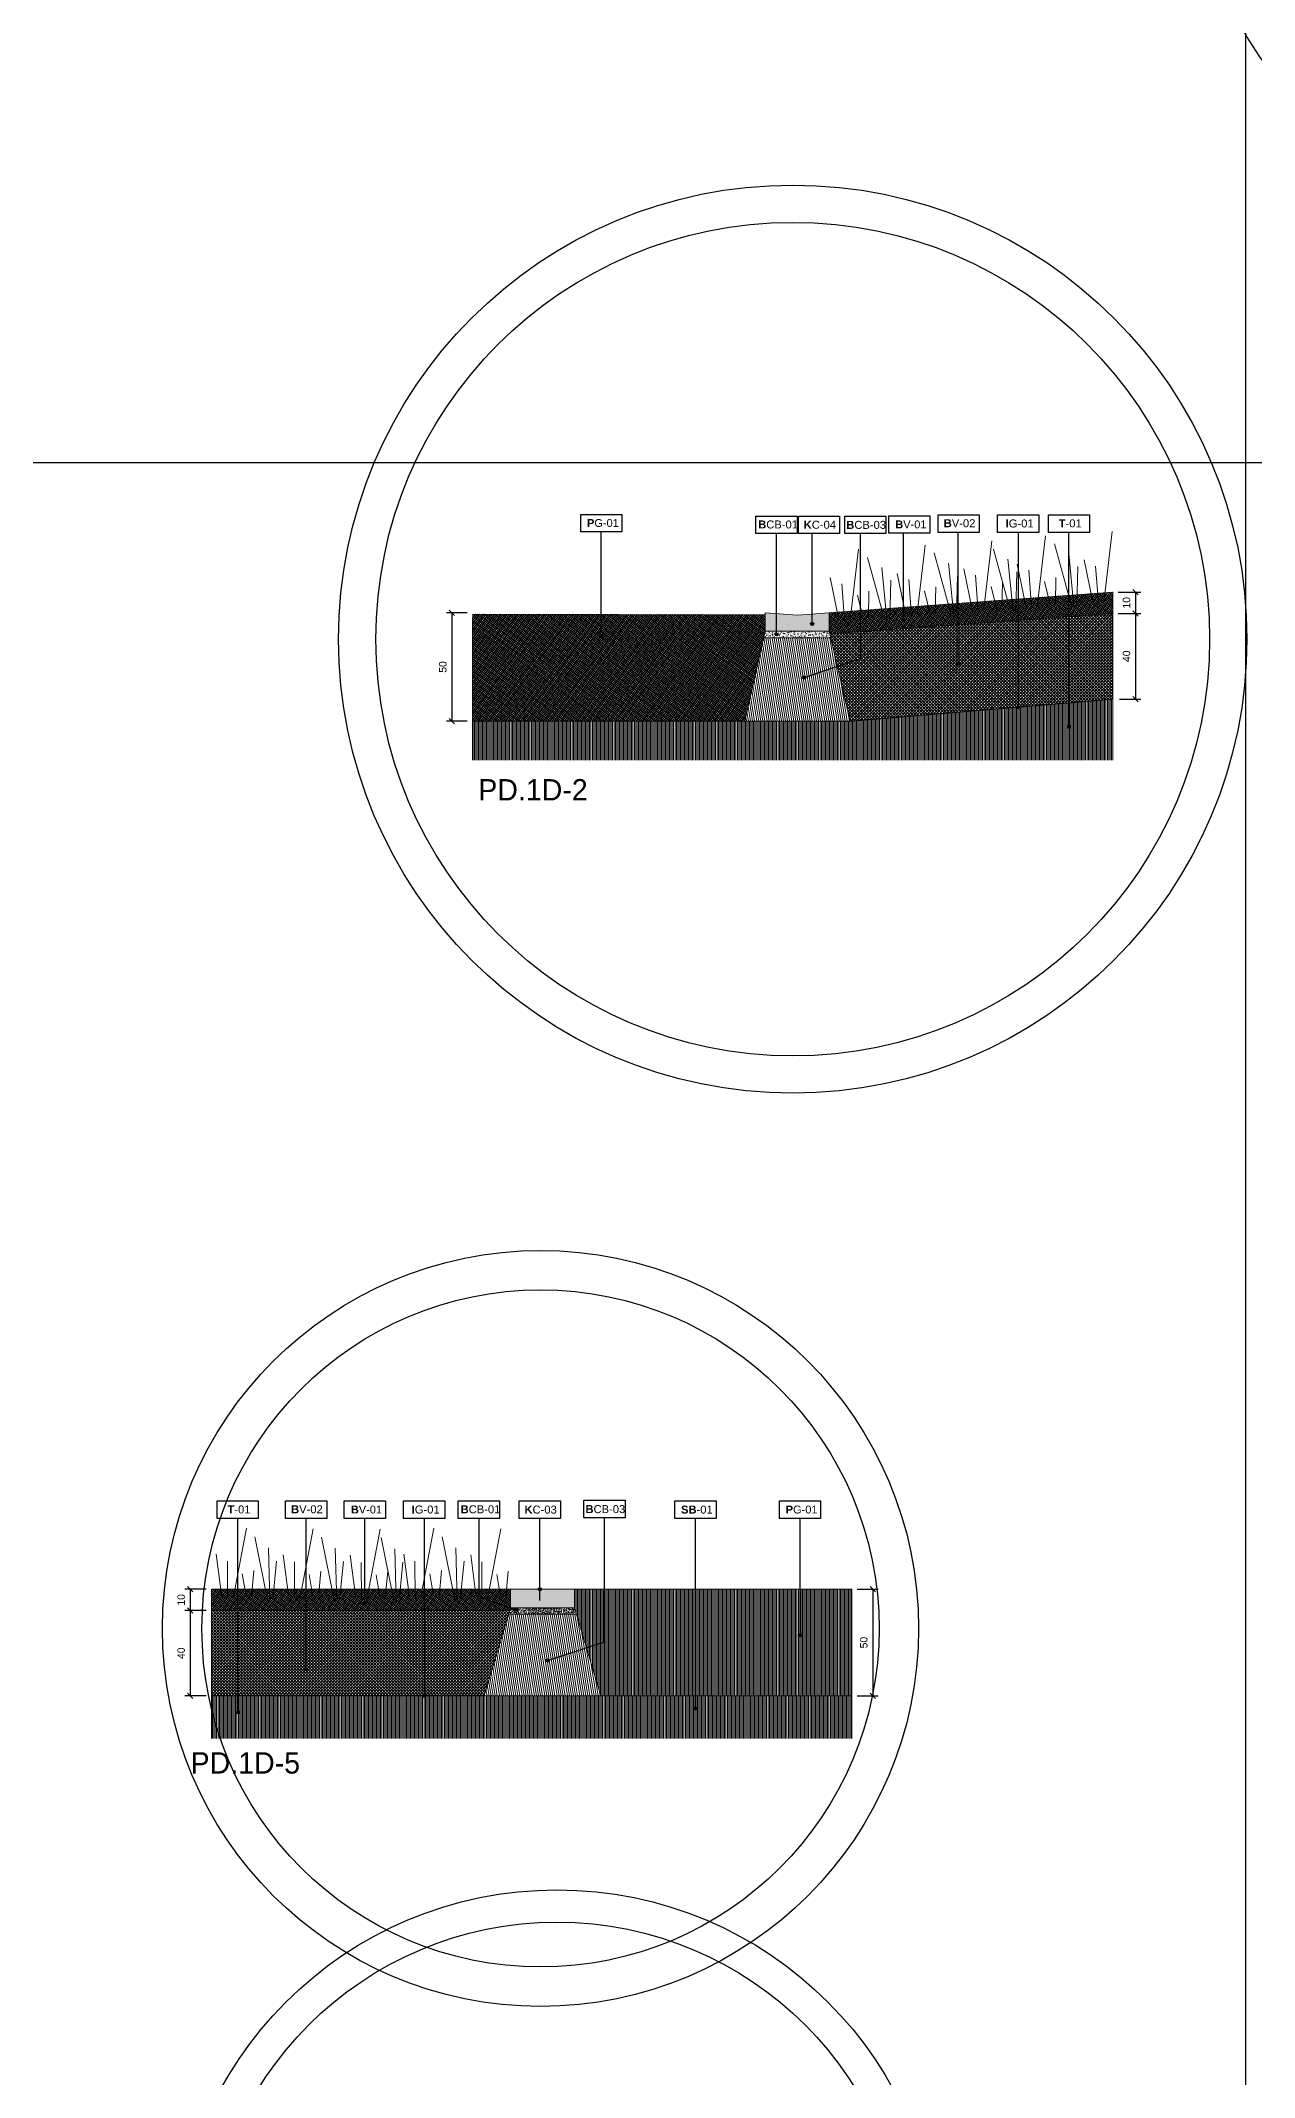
# Model space of a CAD drawing. Header units: metres. Extents: x -325 to 301, y -147 to 149.
# Drawn here: x 26.59 to 32.27, y 85.89 to 95.43 of the extents above; entities that cross this region are included whole.
import ezdxf

# ---------------------------------------------------------------- set-up
doc = ezdxf.new("R2010")
doc.units = ezdxf.units.M
doc.linetypes.add('ACAD_ISO03W100', pattern=[30, 12, -18])
doc.layers.get('Defpoints').update_dxf_attribs({"lineweight": 13})
for name, color, linetype, plot in [('-aux', 50, 'Continuous', False), ('-AUX-QAD', 5, 'Continuous', False), ('-AUX-TWQ', 1, 'Continuous', False), ('-AUX_MON', 3, 'Continuous', False)]:
    doc.layers.add(name, color=color, linetype=linetype, plot=plot)
doc.layers.add('0-TX-1_25', color=7, linetype='Continuous', true_color=0x3f4f7f)
doc.layers.add('3-TR-paviment fort', color=7, linetype='Continuous', true_color=0xd1d1d1)
for name, color, linetype in [('02-L-Geotextile', 32, 'Continuous'), ('A-KEYPLAN_HATCH', 7, 'Continuous'), ('A_TEXT_2', 7, 'Continuous'), ('EIT_3 TR terra vegetal', 45, 'Continuous')]:
    doc.layers.add(name, color=color, linetype=linetype)
for name, color, linetype, lineweight, true_color in [('03-TR-Paviment_01_Compacted Ground', 7, 'Continuous', 5, 0xc5a967), ('03-TR-Paviment_02_Sealed Gravel', 7, 'Continuous', 5, 0xd4be8c), ('03-TR-Paviment_04_Dry Meadow', 7, 'Continuous', 5, 0xd8dd88), ('3-TR tot_u', 7, 'Continuous', 5, 0x787878)]:
    doc.layers.add(name, color=color, linetype=linetype, lineweight=lineweight, true_color=true_color)
for name, color, linetype, lineweight in [('1-CM', 7, 'Continuous', 0), ('2-L-secció', 1, 'Continuous', 0), ('3-TR Formigó', 252, 'Continuous', 0), ('3-TR Seleccionat', 44, 'Continuous', 0), ('3-TR-recebo', 252, 'Continuous', 0)]:
    doc.layers.add(name, color=color, linetype=linetype, lineweight=lineweight)
doc.styles.add('Arial_4', font='arial.ttf', dxfattribs={"height": 1.8})
doc.styles.get("Standard").update_dxf_attribs({"font": 'arial.ttf'})
doc.styles.add('x-llegenda materials$0$ENGRAVERS', font='TT0586M.TTF')
doc.dimstyles.new('ISO-25', dxfattribs={"dimtxt": 0.1, "dimasz": 0.1, "dimexe": 0.1, "dimexo": 0.1, "dimgap": 0.1, "dimtad": 1, "dimdec": 0, "dimlfac": 100, "dimzin": 9, "dimtxsty": 'Standard', "dimblk": 'OBLIQUE', "dimcen": 0.1, "dimadec": 0, "dimazin": 0, "dimtfac": 1, "dimtdec": 0, "dimtmove": 0, "dimatfit": 3, "dimldrblk": 'OBLIQUE', "dimfxl": 1, "dimarcsym": 0})
pattern_1 = [(90, (4.953454, -4.577132), (-0.00635, 0), [])]

# ---------------------------------------------------------------- blocks, each defined once
blk = doc.blocks.new('_Oblique')
at = {"color": 0, "lineweight": -2}
blk.add_line((-0.5, -0.5), (0.5, 0.5), dxfattribs=at)
blk = doc.blocks.new('*D536')
at = {"layer": '0-TX-1_25', "color": 0, "lineweight": -2, "transparency": 16777216}
for p, q in [((22.7213, 92.6534), (22.5963, 92.6534)), ((22.6213, 92.6534), (22.6213, 92.2534)), ((22.6963, 92.2534), (22.5963, 92.2534))]:
    blk.add_line(p, q, dxfattribs=at)
at = {"layer": 'Defpoints', "color": 0, "transparency": 16777216}
for p in [(45.4425, 92.6534), (22.6213, 92.2534), (22.7213, 92.2534)]:
    blk.add_point(p, dxfattribs=at)
at = {"layer": '0-TX-1_25', "color": 0, "lineweight": -2, "transparency": 16777216, "xscale": 0.025, "yscale": 0.025, "zscale": 0.025}
for p, rotation in [((22.6213, 92.6534), 90), ((22.6213, 92.2534), 270)]:
    blk.add_blockref('_Oblique', p, dxfattribs=dict(at, rotation=rotation))
at = {"layer": '0-TX-1_25', "color": 0, "transparency": 16777216, "insert": (22.5784, 92.4534), "char_height": 0.035, "attachment_point": 5, "rotation": 90}
blk.add_mtext('40', dxfattribs=at)
blk = doc.blocks.new('*D667')
at = {"layer": '0-TX-1_25', "color": 0, "lineweight": -2, "transparency": 16777216}
for p, q in [((30.4137, 88.1762), (30.5122, 88.1762)), ((30.4872, 88.1762), (30.4872, 87.6762)), ((30.4137, 87.6762), (30.5122, 87.6762))]:
    blk.add_line(p, q, dxfattribs=at)
at = {"layer": 'Defpoints', "color": 0, "transparency": 16777216}
for p in [(30.3887, 88.1762), (30.3887, 87.6762), (30.4872, 87.6762)]:
    blk.add_point(p, dxfattribs=at)
at = {"layer": '0-TX-1_25', "color": 0, "lineweight": -2, "transparency": 16777216, "xscale": 0.025, "yscale": 0.025, "zscale": 0.025}
for p, rotation in [((30.4872, 88.1762), 90), ((30.4872, 87.6762), 270)]:
    blk.add_blockref('_Oblique', p, dxfattribs=dict(at, rotation=rotation))
at = {"layer": '0-TX-1_25', "color": 0, "transparency": 16777216, "insert": (30.4443, 87.9262), "char_height": 0.035, "attachment_point": 5, "rotation": 90}
blk.add_mtext('50', dxfattribs=at)
blk = doc.blocks.new('*D666')
at = {"layer": '0-TX-1_25', "color": 0, "lineweight": -2, "transparency": 16777216}
for p, q in [((27.3637, 88.1762), (27.2637, 88.1762)), ((27.2887, 88.1762), (27.2887, 88.0762)), ((27.3637, 88.0762), (27.2637, 88.0762))]:
    blk.add_line(p, q, dxfattribs=at)
at = {"layer": 'Defpoints', "color": 0, "transparency": 16777216}
for p in [(27.3887, 88.1762), (27.2887, 88.0762), (27.3887, 88.0762)]:
    blk.add_point(p, dxfattribs=at)
at = {"layer": '0-TX-1_25', "color": 0, "lineweight": -2, "transparency": 16777216, "xscale": 0.025, "yscale": 0.025, "zscale": 0.025}
for p, rotation in [((27.2887, 88.1762), 90), ((27.2887, 88.0762), 270)]:
    blk.add_blockref('_Oblique', p, dxfattribs=dict(at, rotation=rotation))
at = {"layer": '0-TX-1_25', "color": 0, "transparency": 16777216, "insert": (27.2458, 88.1262), "char_height": 0.035, "attachment_point": 5, "rotation": 90}
blk.add_mtext('10', dxfattribs=at)
blk = doc.blocks.new('hatch keyplan 2')
at = {"layer": 'A-KEYPLAN_HATCH'}
blk.add_lwpolyline([(0, 0.00548), (0.01287, 0.00548), (0.01287, 0), (0, 0)], close=True, dxfattribs=at)
blk = doc.blocks.new('hatch keyplan')
at = {"layer": 'A-KEYPLAN_HATCH'}
blk.add_blockref('hatch keyplan 2', (1.43058, 0.85215), dxfattribs=at)
blk = doc.blocks.new('PG01')
at = {"layer": 'A-KEYPLAN_HATCH'}
blk.add_blockref('hatch keyplan', (-1.42958, -0.85215), dxfattribs=at)
at = {"layer": 'A-KEYPLAN_HATCH', "insert": (0.00021, 0.00402), "char_height": 0.0024588, "attachment_point": 1, "line_spacing_factor": 0.938532, "style": 'Arial_4'}
blk.add_mtext_dynamic_manual_height_columns('\\pi0.00276;{\\fArial|b1|i0|c0|p34;P}G-01', width=0.0145619, gutter_width=0.015, heights=[0], dxfattribs=at)
blk = doc.blocks.new('SB-01')
at = {"layer": 'A-KEYPLAN_HATCH'}
blk.add_blockref('hatch keyplan', (-1.43058, -0.85215), dxfattribs=at)
at = {"layer": 'A_TEXT_2', "insert": (-0.0008, 0.00403), "char_height": 0.0025, "attachment_point": 1}
blk.add_mtext_dynamic_manual_height_columns('\\pi0.00271;{\\fArial|b1|i0|c0|p34;SB}-01', width=0.0145619, gutter_width=0.015, heights=[0], dxfattribs=at)
blk = doc.blocks.new('B-CB03')
at = {"layer": 'A-KEYPLAN_HATCH'}
blk.add_blockref('hatch keyplan', (-1.43058, -0.85215), dxfattribs=at)
at = {"layer": 'A_TEXT_2', "insert": (-0.0008, 0.00398), "char_height": 0.0025, "attachment_point": 1}
blk.add_mtext_dynamic_manual_height_columns('\\pi0.00128;{\\fArial|b1|i0|c0|p34;B}CB-03', width=0.0145619, gutter_width=0.015, heights=[0], dxfattribs=at)
blk = doc.blocks.new('B-CB01')
at = {"layer": 'A-KEYPLAN_HATCH'}
blk.add_blockref('hatch keyplan', (-1.43058, -0.85215), dxfattribs=at)
at = {"layer": 'A_TEXT_2', "insert": (-0.0008, 0.00411), "char_height": 0.0025, "attachment_point": 1}
blk.add_mtext_dynamic_manual_height_columns('\\pi0.00152;{\\fArial|b1|i0|c0|p34;B}CB-01', width=0.0145619, gutter_width=0.015, heights=[0], dxfattribs=at)
blk = doc.blocks.new('B-V01')
at = {"layer": 'A-KEYPLAN_HATCH'}
blk.add_blockref('hatch keyplan', (-1.43058, -0.85215), dxfattribs=at)
at = {"layer": 'A_TEXT_2', "lineweight": 211, "insert": (-0.00079, 0.00402), "char_height": 0.0024588, "attachment_point": 1, "line_spacing_factor": 0.938532, "style": 'Arial_4'}
blk.add_mtext_dynamic_manual_height_columns('\\pi0.00285;{\\fArial|b1|i0|c0|p34;B}V-01', width=0.0145619, gutter_width=0.015, heights=[0], dxfattribs=at)
blk = doc.blocks.new('B-V02')
at = {"layer": 'A-KEYPLAN_HATCH'}
blk.add_blockref('hatch keyplan', (-1.43058, -0.85215), dxfattribs=at)
at = {"layer": 'A_TEXT_2', "insert": (-0.0008, 0.00412), "char_height": 0.0025, "attachment_point": 1}
blk.add_mtext_dynamic_manual_height_columns('\\pi0.00255;{\\fArial|b1|i0|c0|p34;B}V-02', width=0.0145619, gutter_width=0.015, heights=[0], dxfattribs=at)
blk = doc.blocks.new('T-01')
at = {"layer": 'A-KEYPLAN_HATCH'}
blk.add_blockref('hatch keyplan', (-1.43058, -0.85215), dxfattribs=at)
at = {"layer": 'A_TEXT_2', "insert": (-0.0008, 0.00408), "char_height": 0.0025, "attachment_point": 1}
blk.add_mtext_dynamic_manual_height_columns('\\pi0.00405;{\\fArial|b1|i0|c0|p34;T}-01', width=0.0145619, gutter_width=0.015, heights=[0], dxfattribs=at)
blk = doc.blocks.new('POINT')
at = {"layer": '0-TX-1_25'}
h = blk.add_hatch(dxfattribs=at)
h.set_pattern_fill('ANGLE', color=256)
h.set_pattern_definition([(0, (-83.747, -12.726), (0, 6.985), [5.08, -1.905]), (90, (-83.747, -12.726), (-6.985, 4e-16), [5.08, -1.905])])
edge = h.paths.add_edge_path()
edge.add_arc((0, 0), 0.0075, 0, 360)
h = blk.add_hatch(color=256, dxfattribs=at)
h.dxf.hatch_style = 1
edge = h.paths.add_edge_path()
edge.add_arc((0, 0), 0.0075, 0, 360)
blk.add_circle((0, 0), 0.0075, dxfattribs=at)
blk = doc.blocks.new('K02')
at = {"layer": 'A-KEYPLAN_HATCH'}
blk.add_blockref('hatch keyplan', (-1.43058, -0.85215), dxfattribs=at)
at = {"layer": 'A_TEXT_2', "insert": (-0.0008, 0.00402), "char_height": 0.0025, "attachment_point": 1}
blk.add_mtext_dynamic_manual_height_columns('\\pi0.00244;{\\fArial|b1|i0|c0|p34;K}C-03', width=0.0145619, gutter_width=0.015, heights=[0], dxfattribs=at)
blk = doc.blocks.new('*D988')
at = {"layer": '0-TX-1_25', "color": 0, "lineweight": -2, "transparency": 16777216}
for p, q in [((28.5859, 92.7528), (28.4897, 92.7528)), ((28.5147, 92.7528), (28.5147, 92.2441)), ((28.5859, 92.2441), (28.4897, 92.2441))]:
    blk.add_line(p, q, dxfattribs=at)
at = {"layer": 'Defpoints', "color": 0, "transparency": 16777216}
for p in [(28.6109, 92.7528), (28.5147, 92.2441), (28.6109, 92.2441)]:
    blk.add_point(p, dxfattribs=at)
at = {"layer": '0-TX-1_25', "color": 0, "lineweight": -2, "transparency": 16777216, "xscale": 0.025, "yscale": 0.025, "zscale": 0.025}
for p, rotation in [((28.5147, 92.7528), 90), ((28.5147, 92.2441), 270)]:
    blk.add_blockref('_Oblique', p, dxfattribs=dict(at, rotation=rotation))
at = {"layer": '0-TX-1_25', "color": 0, "transparency": 16777216, "insert": (28.4718, 92.4984), "char_height": 0.035, "attachment_point": 5, "rotation": 90}
blk.add_mtext('50', dxfattribs=at)
blk = doc.blocks.new('*D989')
at = {"layer": '0-TX-1_25', "color": 0, "lineweight": -2, "transparency": 16777216}
for p, q in [((31.6359, 92.8487), (31.743, 92.8487)), ((31.718, 92.8487), (31.718, 92.7493)), ((31.6431, 92.7493), (31.743, 92.7493))]:
    blk.add_line(p, q, dxfattribs=at)
at = {"layer": 'Defpoints', "color": 0, "transparency": 16777216}
for p in [(31.6109, 92.8487), (31.6181, 92.7493), (31.718, 92.7493)]:
    blk.add_point(p, dxfattribs=at)
at = {"layer": '0-TX-1_25', "color": 0, "lineweight": -2, "transparency": 16777216, "xscale": 0.025, "yscale": 0.025, "zscale": 0.025}
for p, rotation in [((31.718, 92.8487), 90), ((31.718, 92.7493), 270)]:
    blk.add_blockref('_Oblique', p, dxfattribs=dict(at, rotation=rotation))
at = {"layer": '0-TX-1_25', "color": 0, "transparency": 16777216, "insert": (31.6752, 92.799), "char_height": 0.035, "attachment_point": 5, "rotation": 90}
blk.add_mtext('10', dxfattribs=at)
blk = doc.blocks.new('*D990')
at = {"layer": '0-TX-1_25', "color": 0, "lineweight": -2, "transparency": 16777216}
for p, q in [((31.6359, 92.7488), (31.743, 92.7488)), ((31.718, 92.7488), (31.718, 92.3479)), ((31.6429, 92.3479), (31.743, 92.3479))]:
    blk.add_line(p, q, dxfattribs=at)
at = {"layer": 'Defpoints', "color": 0, "transparency": 16777216}
for p in [(31.6109, 92.7488), (31.6179, 92.3479), (31.718, 92.3479)]:
    blk.add_point(p, dxfattribs=at)
at = {"layer": '0-TX-1_25', "color": 0, "lineweight": -2, "transparency": 16777216, "xscale": 0.025, "yscale": 0.025, "zscale": 0.025}
for p, rotation in [((31.718, 92.7488), 90), ((31.718, 92.3479), 270)]:
    blk.add_blockref('_Oblique', p, dxfattribs=dict(at, rotation=rotation))
at = {"layer": '0-TX-1_25', "color": 0, "transparency": 16777216, "insert": (31.6752, 92.5484), "char_height": 0.035, "attachment_point": 5, "rotation": 90}
blk.add_mtext('40', dxfattribs=at)
blk = doc.blocks.new('K03')
at = {"layer": 'A-KEYPLAN_HATCH'}
blk.add_blockref('hatch keyplan', (-1.43058, -0.85215), dxfattribs=at)
at = {"layer": 'A_TEXT_2', "insert": (-0.0008, 0.00402), "char_height": 0.0025, "attachment_point": 1}
blk.add_mtext_dynamic_manual_height_columns('\\pi0.00245;{\\fArial|b1|i0|c0|p34;K}C-04', width=0.0145619, gutter_width=0.015, heights=[0], dxfattribs=at)
blk = doc.blocks.new('*D1326')
at = {"layer": '0-TX-1_25', "color": 0, "lineweight": -2, "transparency": 16777216}
for p, q in [((27.3637, 88.0762), (27.2637, 88.0762)), ((27.2887, 88.0762), (27.2887, 87.6762)), ((27.3637, 87.6762), (27.2637, 87.6762))]:
    blk.add_line(p, q, dxfattribs=at)
at = {"layer": 'Defpoints', "color": 0, "transparency": 16777216}
for p in [(27.3887, 88.0762), (27.2887, 87.6762), (27.3887, 87.6762)]:
    blk.add_point(p, dxfattribs=at)
at = {"layer": '0-TX-1_25', "color": 0, "lineweight": -2, "transparency": 16777216, "xscale": 0.025, "yscale": 0.025, "zscale": 0.025}
for p, rotation in [((27.2887, 88.0762), 90), ((27.2887, 87.6762), 270)]:
    blk.add_blockref('_Oblique', p, dxfattribs=dict(at, rotation=rotation))
at = {"layer": '0-TX-1_25', "color": 0, "transparency": 16777216, "insert": (27.2458, 87.8762), "char_height": 0.035, "attachment_point": 5, "rotation": 90}
blk.add_mtext('40', dxfattribs=at)
blk = doc.blocks.new('IG01')
at = {"layer": 'A-KEYPLAN_HATCH', "xscale": 10, "yscale": 10, "zscale": 10}
blk.add_blockref('hatch keyplan', (-14.3058, -8.5215), dxfattribs=at)
at = {"layer": 'A_TEXT_2', "insert": (-0.008, 0.0405), "char_height": 0.025, "attachment_point": 1}
blk.add_mtext_dynamic_manual_height_columns('\\pi0.03354;{\\fArial|b1|i0|c0|p34;I}G-01', width=0.145619, gutter_width=0.15, heights=[0], dxfattribs=at)

msp = doc.modelspace()

# ---------------------------------------------------------------- hatches: boundary and pattern name
at = {"layer": '03-TR-Paviment_01_Compacted Ground'}
h = msp.add_hatch(dxfattribs=at)
h.set_pattern_fill('ANSI31', color=256, scale=0.002, angle=45, style=0)
h.set_pattern_definition(pattern_1)
h.paths.add_polyline_path([(29.1367, 87.9288), (29.2125, 87.6762), (29.6558, 87.6762), (29.6558, 88.1762), (29.0887, 88.1762), (29.0887, 88.0889)])
h = msp.add_hatch(dxfattribs=at)
h.set_pattern_fill('ANSI31', color=256, scale=0.002, angle=45, style=0)
h.set_pattern_definition(pattern_1)
h.paths.add_polyline_path([(29.6558, 88.1762), (29.6558, 87.6762), (30.3887, 87.6762), (30.3887, 88.1762)])
at = {"layer": '03-TR-Paviment_02_Sealed Gravel'}
h = msp.add_hatch(dxfattribs=at)
h.set_pattern_fill('_USER', color=256, scale=0.008, angle=234.17524, style=0, double=1, pattern_type=0)
h.set_pattern_definition([(234.17524389634, (419497.917134, 4594393.677366), (0.006486487979183, -0.004682464489553), []), (324.17524389634, (419497.917134, 4594393.677366), (0.004682464489553, 0.006486487979183), [])])
h.paths.add_polyline_path([(29.8866, 92.2441), (29.9821, 92.6655), (29.9822, 92.743), (28.6109, 92.7451), (28.6109, 92.2441)])
at = {"layer": '3-TR Formigó'}
h = msp.add_hatch(dxfattribs=at)
h.set_pattern_fill('ANSI31', color=256, scale=0.003, angle=234.17524, style=0)
h.set_pattern_definition([(279.175244, (-8.737818, 0.907449), (0.00940313, 0.0015188056), [])])
h.paths.add_polyline_path([(29.8866, 92.2441), (30.3796, 92.2441), (30.2902, 92.6354), (29.9753, 92.6355)])
h = msp.add_hatch(dxfattribs=at)
h.set_pattern_fill('ANSI31', color=256, scale=0.003, angle=234.17524, style=0)
h.set_pattern_definition([(279.17524, (31.952872, 87.776245), (0.00940313, 0.001518806), [])])
h.paths.add_polyline_path([(29.0967, 88.0589), (28.7797, 88.059), (28.6648, 87.6762), (28.8887, 87.6762), (29.2125, 87.6762)])
at = {"layer": '3-TR Seleccionat'}
h = msp.add_hatch(dxfattribs=at)
h.set_pattern_fill('ANSI31', color=256, scale=0.002, angle=225, style=0)
h.set_pattern_definition([(270, (-10.3310404, -0.542551), (0.00635, -9e-19), [])])
h.paths.add_polyline_path([(28.6109, 92.2441), (28.6109, 92.0613), (31.6109, 92.0613), (31.6109, 92.3474), (30.3796, 92.2441)])
h = msp.add_hatch(dxfattribs=at)
h.set_pattern_fill('ANSI31', color=256, scale=0.002, angle=225, style=0)
h.set_pattern_definition([(270, (-176.0673025, 36.071617), (0.00635, -2e-18), [])])
h.paths.add_polyline_path([(27.3887, 87.6762), (27.3887, 87.4762), (28.8387, 87.4762), (28.8387, 87.6762)])
h = msp.add_hatch(dxfattribs=at)
h.set_pattern_fill('ANSI31', color=256, scale=0.002, angle=-80.82476, style=0)
h.set_pattern_definition([(90, (-269506.644853, 738653.722517), (-0.00635, 5.3e-13), [])])
h.paths.add_polyline_path([(28.8387, 87.6762), (30.3887, 87.6762), (30.3887, 87.4762), (28.8387, 87.4762)])
at = {"layer": '3-TR tot_u'}
h = msp.add_hatch(dxfattribs=at)
h.set_pattern_fill('AR-CONC', color=256, scale=9e-05, angle=90.26641)
h.set_pattern_definition([(140.266414, (-53.449162, 69.840159), (0.0013582613, 0.0164031132), [0.0017145, -0.0188595]), (85.266414, (-53.449162, 69.840159), (-0.0171801815, -0.0032518273), [0.0013716, -0.0150876526]), (190.71786, (-53.449049, 69.841526), (-0.0158219194, 0.0131512858), [0.0014571008, -0.016028122]), (136.450614, (-53.453734, 69.840138), (0.003670327, 0.024414444), [0.00257175, -0.02828925]), (186.901972, (-53.453428, 69.842172), (-0.0223674596, 0.021262598), [0.002185652, -0.024042205]), (81.450565, (-53.453734, 69.840138), (-0.0223674596, 0.021262598), [0.002057397, -0.022631376]), (111.266414, (-53.452602, 69.842429), (0.0091403206, 0.0136879438), [0.0017145, -0.0188595]), (56.266414, (-53.452602, 69.842429), (-0.0166026007, 0.0054850432), [0.0013716, -0.0150876]), (161.71786, (-53.45184, 69.84357), (-0.0074622802, 0.019172987), [0.0014571008, -0.0160280944]), (127.766414, (-53.449162, 69.840159), (-0.00761116375, 0.0002425866), [0, -0.01490472, 0, -0.0153162, 0, -0.01514475]), (97.766414, (-53.449162, 69.840159), (-0.009044117, 0.0059717809), [0, -0.00873252, 0, -0.01456182, 0, -0.00577215]), (57.766414, (-53.4491384, 69.835061), (0.0004588393, 0.012205419), [0, -0.005715, 0, -0.0178308, 0, -0.0236601]), (47.766414, (-53.449128, 69.832775), (-0.0023503487, 0.0133208417), [0, -0.0074295, 0, -0.01184148, 0, -0.0168021])])
h.paths.add_polyline_path([(30.2902, 92.6354), (30.2822, 92.6654), (29.9821, 92.6655), (29.9756, 92.6355)])
h = msp.add_hatch(dxfattribs=at)
h.set_pattern_fill('AR-CONC', color=256, scale=9e-05, angle=90.26641)
h.set_pattern_definition([(140.266414, (-54.642638, 65.26365), (0.0013582613, 0.0164031132), [0.0017145, -0.0188595]), (85.266414, (-54.642638, 65.26365), (-0.0171801815, -0.0032518273), [0.0013716, -0.0150876526]), (190.71786, (-54.642525, 65.265017), (-0.0158219194, 0.0131512858), [0.0014571008, -0.016028122]), (136.450614, (-54.64721, 65.263628), (0.003670327, 0.024414444), [0.00257175, -0.02828925]), (186.901972, (-54.646904, 65.265663), (-0.0223674596, 0.021262598), [0.002185652, -0.024042205]), (81.450565, (-54.64721, 65.263628), (-0.0223674596, 0.021262598), [0.002057397, -0.022631376]), (111.266414, (-54.646078, 65.26592), (0.0091403206, 0.0136879438), [0.0017145, -0.0188595]), (56.266414, (-54.646078, 65.26592), (-0.0166026007, 0.0054850432), [0.0013716, -0.0150876]), (161.71786, (-54.645316, 65.26706), (-0.0074622802, 0.019172987), [0.0014571008, -0.0160280944]), (127.766414, (-54.642638, 65.2636496), (-0.00761116375, 0.0002425866), [0, -0.01490472, 0, -0.0153162, 0, -0.01514475]), (97.766414, (-54.642638, 65.26365), (-0.009044117, 0.0059717809), [0, -0.00873252, 0, -0.01456182, 0, -0.00577215]), (57.766414, (-54.642614, 65.258552), (0.0004588393, 0.012205419), [0, -0.005715, 0, -0.0178308, 0, -0.0236601]), (47.766414, (-54.642604, 65.256266), (-0.0023503487, 0.0133208417), [0, -0.0074295, 0, -0.01184148, 0, -0.0168021])])
h.paths.add_polyline_path([(29.0967, 88.0589), (29.0887, 88.0889), (28.7886, 88.0889), (28.7821, 88.059)])
at = {"layer": '3-TR-paviment fort'}
for points in [[(30.2822, 92.7527), (30.2821, 92.6654), (29.9821, 92.6655), (29.9822, 92.7528), (30.1329, 92.7416)], [(29.0887, 88.1762), (29.0887, 88.0889), (28.7887, 88.089), (28.7887, 88.1762)]]:
    msp.add_hatch(color=256, dxfattribs=at).paths.add_polyline_path(points)
at = {"layer": '3-TR-recebo'}
h = msp.add_hatch(dxfattribs=at)
h.set_pattern_fill('_USER', color=256, scale=0.008, angle=238.13142, style=0, double=1, pattern_type=0)
h.set_pattern_definition([(238.13142, (28.598251, 93.267635), (0.00679409, -0.004223782), []), (328.13142, (28.598251, 93.267635), (0.004223782, 0.00679409), [])])
h.paths.add_polyline_path([(31.6109, 92.7484), (31.6109, 92.8487), (31.4126, 92.8343), (30.7455, 92.7862), (30.2822, 92.7527), (30.2854, 92.6532), (30.7353, 92.6852)])
h = msp.add_hatch(dxfattribs=at)
h.set_pattern_fill('_USER', color=256, scale=0.008, angle=234.17524, style=0, double=1, pattern_type=0)
h.set_pattern_definition([(234.17524, (31.670869, 88.076245), (0.006486488, -0.004682464), []), (324.17524, (31.670869, 88.076245), (0.004682464, 0.006486488), [])])
h.paths.add_polyline_path([(27.3887, 88.1762), (27.3887, 88.0762), (28.7848, 88.0762), (28.7887, 88.089), (28.7887, 88.1762)])
at = {"layer": 'EIT_3 TR terra vegetal'}
h = msp.add_hatch(dxfattribs=at)
h.set_pattern_fill('_USER', color=256, scale=0.01, angle=45, style=0, double=1, pattern_type=0)
h.set_pattern_definition([(45, (419497.917134, 4594393.677366), (-0.007071067811865, 0.007071067811865), []), (135, (419497.917134, 4594393.677366), (-0.007071067811865, -0.007071067811865), [])])
h.paths.add_polyline_path([(31.6109, 92.3474), (31.6109, 92.7489), (30.2854, 92.6532), (30.311, 92.5571), (30.3796, 92.2441)])
h = msp.add_hatch(dxfattribs=at)
h.set_pattern_fill('_USER', color=256, scale=0.01, angle=45, style=0, double=1, pattern_type=0)
h.set_pattern_definition([(45, (419511.608407, 4594388.192785), (-0.007071067811865, 0.007071067811865), []), (135, (419511.608407, 4594388.192785), (-0.007071067811865, -0.007071067811865), [])])
h.paths.add_polyline_path([(27.3887, 88.0762), (27.3887, 87.6762), (28.6648, 87.6762), (28.7576, 87.9856), (28.7848, 88.0762)])

# ---------------------------------------------------------------- linework, layer by layer
at = {"layer": '-aux'}
for points in [[(32.2345, 3.4567), (32.2345, 133.4567)], [(12.2345, 93.4567), (142.2345, 93.4567)]]:
    msp.add_lwpolyline(points, dxfattribs=at)
at = {"layer": '-AUX-QAD'}
for centre, radius in [((34.0839, 96.5675), 2.1552), ((28.9296, 87.9925), 1.7713), ((28.9296, 87.9925), 1.5866)]:
    msp.add_circle(centre, radius, dxfattribs=at)
at = {"layer": '-AUX-TWQ'}
for radius in [2.1279, 1.9532]:
    msp.add_circle((30.1113, 92.6287), radius, dxfattribs=at)
at = {"layer": '-AUX_MON'}
for radius in [1.7958, 1.6443]:
    msp.add_circle((29.0065, 84.9715), radius, dxfattribs=at)
at = {"layer": '0-TX-1_25'}
for points in [[(29.2144, 92.6412), (29.2144, 93.1312)], [(30.0351, 92.6515), (30.0351, 93.1233)], [(30.1651, 92.449), (30.4295, 92.5383), (30.4295, 93.1233)], [(30.2022, 92.7), (30.2022, 93.1233)], [(30.6305, 92.7198), (30.6305, 93.1247)], [(30.8867, 92.5125), (30.8867, 93.1288)], [(31.167, 93.1288), (31.167, 92.3101)], [(31.4055, 92.2185), (31.4055, 93.1288)], [(27.5107, 87.5995), (27.5107, 88.5078)], [(27.8311, 87.801), (27.8311, 88.5078)], [(28.1066, 88.1112), (28.1066, 88.5078)], [(28.384, 88.5078), (28.384, 87.6762)], [(28.6409, 88.5078), (28.6409, 88.1414), (28.8144, 88.0791)], [(28.9263, 88.1228), (28.9263, 88.4748), (28.9263, 88.5078)], [(28.9626, 87.8423), (29.2295, 87.9303), (29.2295, 88.5078)], [(29.6558, 87.6172), (29.6558, 88.5078)], [(30.1456, 87.9606), (30.1456, 88.5078)]]:
    msp.add_lwpolyline(points, dxfattribs=at)
at = {"layer": '02-L-Geotextile', "linetype": 'ACAD_ISO03W100', "ltscale": 0.002, "const_width": 0.005}
for points in [[(30.3796, 92.2441), (31.6109, 92.3474)], [(27.3887, 87.6762), (28.6648, 87.6762)]]:
    msp.add_lwpolyline(points, dxfattribs=at)
at = {"layer": '03-TR-Paviment_04_Dry Meadow'}
for points in [[(30.7317, 93.0697), (30.693, 92.7366)], [(31.0443, 93.0901), (31.0056, 92.757)], [(31.2948, 93.1133), (31.2561, 92.7802)], [(31.337, 93.0754), (31.4172, 92.7851)], [(31.6077, 93.133), (31.569, 92.7998)], [(30.4188, 93.05), (30.3801, 92.7169)], [(30.461, 93.0121), (30.5412, 92.7218)], [(30.5282, 92.9649), (30.5529, 92.7185)], [(30.7736, 93.0325), (30.8538, 92.7422)], [(30.8408, 92.9853), (30.8655, 92.739)], [(31.0516, 93.0507), (31.1318, 92.7604)], [(31.1188, 93.0034), (31.1435, 92.7571)], [(31.1632, 92.9807), (31.204, 92.7826)], [(31.4043, 93.0281), (31.4289, 92.7818)], [(31.4473, 92.9685), (31.442, 92.787)], [(31.476, 93.0004), (31.5169, 92.8023)], [(31.5306, 92.9714), (31.5434, 92.7989)], [(30.2871, 92.9175), (30.328, 92.7194)], [(30.3417, 92.8884), (30.3545, 92.7159)], [(30.5713, 92.9052), (30.566, 92.7237)], [(30.6, 92.9371), (30.6409, 92.739)], [(30.6546, 92.9081), (30.6674, 92.7356)], [(30.7813, 92.8734), (30.779, 92.7506)], [(30.8839, 92.9256), (30.8786, 92.7441)], [(30.9126, 92.9575), (30.9535, 92.7594)], [(30.9672, 92.9285), (30.98, 92.756)], [(31.0407, 92.8749), (31.0656, 92.7729)], [(31.0939, 92.8938), (31.0916, 92.771)], [(31.1619, 92.9438), (31.1566, 92.7622)], [(31.2177, 92.9517), (31.2305, 92.7792)], [(31.2913, 92.8981), (31.3162, 92.7961)], [(31.3445, 92.917), (31.3421, 92.7942)], [(30.4152, 92.8348), (30.4401, 92.7328)], [(30.4685, 92.8537), (30.4661, 92.7309)], [(30.7281, 92.8544), (30.753, 92.7524)], [(27.5514, 88.463), (27.4888, 88.1335)], [(27.5908, 88.4221), (27.6499, 88.1268)], [(27.8649, 88.46), (27.8023, 88.1306)], [(27.904, 88.42), (27.9631, 88.1246)], [(28.1781, 88.4579), (28.1155, 88.1284)], [(28.1826, 88.418), (28.2417, 88.1227)], [(28.4297, 88.463), (28.3671, 88.1335)], [(28.4691, 88.4221), (28.5282, 88.1268)], [(28.7432, 88.46), (28.6806, 88.1306)], [(27.4105, 88.3402), (27.437, 88.1397)], [(27.4629, 88.3073), (27.4632, 88.1344)], [(27.6544, 88.3701), (27.6612, 88.1227)], [(27.6931, 88.3076), (27.6747, 88.1269)], [(27.724, 88.3373), (27.7505, 88.1367)], [(27.7764, 88.3044), (27.7767, 88.1314)], [(27.9677, 88.368), (27.9745, 88.1205)], [(28.0063, 88.3054), (27.988, 88.1247)], [(28.0373, 88.3351), (28.0638, 88.1346)], [(28.0896, 88.3022), (28.09, 88.1293)], [(28.2462, 88.366), (28.2531, 88.1186)], [(28.2849, 88.3035), (28.2666, 88.1228)], [(28.2888, 88.3402), (28.3153, 88.1397)], [(28.3412, 88.3073), (28.3415, 88.1344)], [(28.5327, 88.3701), (28.5395, 88.1227)], [(28.5714, 88.3076), (28.553, 88.1269)], [(28.6023, 88.3373), (28.6288, 88.1367)], [(28.6547, 88.3044), (28.655, 88.1314)], [(27.5323, 88.2486), (27.5498, 88.145)], [(27.5868, 88.2636), (27.5756, 88.1413)], [(27.8458, 88.2456), (27.8633, 88.1421)], [(27.9003, 88.2606), (27.8891, 88.1383)], [(28.1591, 88.2434), (28.1766, 88.1399)], [(28.2135, 88.2585), (28.2023, 88.1362)], [(28.4106, 88.2486), (28.4281, 88.145)], [(28.4651, 88.2636), (28.4539, 88.1413)], [(28.7241, 88.2456), (28.7416, 88.1421)], [(28.7786, 88.2606), (28.7674, 88.1383)]]:
    msp.add_lwpolyline(points, dxfattribs=at)
at = {"layer": '1-CM'}
for p, q in [((28.8887, 88.1762), (30.3887, 88.1762)), ((28.8887, 88.1762), (30.3887, 88.1762)), ((30.3887, 88.1762), (28.8887, 88.1762)), ((28.7848, 88.0762), (27.3887, 88.0762)), ((30.3887, 87.6762), (29.6558, 87.6762))]:
    msp.add_line(p, q, dxfattribs=at)
for points in [[(31.6109, 92.7488), (30.2854, 92.6532), (30.2822, 92.7527), (31.6109, 92.8487)], [(28.6109, 92.7451), (29.9822, 92.743), (29.9821, 92.6655), (29.8866, 92.2441), (28.6109, 92.2441)], [(29.9822, 92.7528), (30.1329, 92.7416), (30.2822, 92.7527)], [(30.2821, 92.6654), (30.3796, 92.2441), (29.8866, 92.2441)], [(29.9821, 92.6655), (29.9221, 92.4028)], [(29.9753, 92.6355), (30.2902, 92.6354)], [(29.9821, 92.6655), (30.2822, 92.6654)], [(29.956, 92.5511), (29.8866, 92.2441), (28.6109, 92.2441)], [(30.3434, 92.4028), (30.3796, 92.2441)], [(30.3796, 92.2441), (31.6109, 92.3474)], [(28.7887, 88.1762), (27.3887, 88.1762)], [(30.3887, 88.1762), (30.3887, 87.6762), (27.3887, 87.6762)], [(28.7887, 88.1762), (29.0887, 88.1762)], [(28.6648, 87.6762), (28.7887, 88.089)], [(28.7797, 88.059), (29.0967, 88.0589)], [(28.7887, 88.089), (29.0887, 88.0889)], [(29.0887, 88.0889), (29.2125, 87.6762)]]:
    msp.add_lwpolyline(points, dxfattribs=at)
for points in [[(30.2822, 92.7527), (30.2821, 92.6654), (29.9821, 92.6655), (29.9822, 92.7528), (30.1329, 92.7416)], [(29.0887, 88.1762), (29.0887, 88.0889), (28.7887, 88.089), (28.7887, 88.1762)]]:
    msp.add_lwpolyline(points, close=True, dxfattribs=at)
at = {"layer": '2-L-secció'}
for p, q in [((31.6109, 92.8487), (31.6109, 92.0613)), ((28.6109, 92.7301), (28.6109, 92.0613)), ((27.3887, 88.1762), (27.3887, 87.4762)), ((30.3887, 88.1762), (30.3887, 87.4762))]:
    msp.add_line(p, q, dxfattribs=at)

# ---------------------------------------------------------------- block references
at = {"color": 244, "true_color": 0x991b1e}
for name, p, xscale, yscale, zscale in [('K03', (30.1379, 93.1233), 14.99999999999752, 14.99999999999752, 14.99999999999752), ('K02', (28.8297, 88.5078), 14.99999999999007, 14.99999999999007, 14.99999999999007)]:
    msp.add_blockref(name, p, dxfattribs=dict(at, xscale=xscale, yscale=yscale, zscale=zscale))
at = {"layer": '0-TX-1_25', "xscale": 15, "yscale": 15, "zscale": 15}
for name, p in [('B-CB01', (29.9386, 93.1233)), ('B-CB03', (30.3549, 93.1233)), ('B-V01', (30.5609, 93.1247)), ('B-V02', (30.7924, 93.1288)), ('T-01', (31.3089, 93.1288)), ('T-01', (27.4142, 88.5078)), ('B-V02', (27.7346, 88.5078)), ('B-V01', (28.01, 88.5078)), ('B-CB01', (28.5444, 88.5078)), ('B-CB03', (29.1329, 88.5107)), ('SB-01', (29.5592, 88.5078))]:
    msp.add_blockref(name, p, dxfattribs=at)
at = {"layer": '0-TX-1_25'}
for p in [(30.2022, 92.7), (30.6305, 92.7198), (29.2144, 92.6412), (30.0351, 92.6515), (30.8867, 92.5125), (30.1651, 92.449), (31.167, 92.3101), (31.4055, 92.2185), (28.1066, 88.1112), (28.9263, 88.1762), (28.8144, 88.0791), (30.1456, 87.9606), (27.8311, 87.801), (28.9626, 87.8423), (28.384, 87.6762), (29.6558, 87.6172), (27.5107, 87.5995)]:
    msp.add_blockref('POINT', p, dxfattribs=at)
at = {"layer": '1-CM', "xscale": 1.5, "yscale": 1.5, "zscale": 1.5}
for p in [(31.0705, 93.1288), (28.2875, 88.5078)]:
    msp.add_blockref('IG01', p, dxfattribs=at)
at = {"layer": 'A-KEYPLAN_HATCH', "xscale": 14.99999999999007, "yscale": 14.99999999999007, "zscale": 14.99999999999007}
for p in [(29.1029, 93.1312), (30.034, 88.5078)]:
    msp.add_blockref('PG01', p, dxfattribs=at)

# ---------------------------------------------------------------- texts
at = {"layer": '-aux', "char_height": 0.1, "width": 19.210099, "attachment_point": 1, "style": 'x-llegenda materials$0$ENGRAVERS'}
for s, insert in [('PD.1D-2 ', (28.6379, 91.9727)), ('PD.1D-5', (27.2901, 87.4123))]:
    msp.add_mtext(s, dxfattribs=dict(at, insert=insert))

# ---------------------------------------------------------------- dimensions: what is measured, and where the dimension line sits
at = {"layer": '0-TX-1_25'}
for base, p1, p2, picture, middle in [((31.718, 92.7493), (31.6109, 92.8487), (31.6181, 92.7493), '*D989', (31.6752, 92.799)), ((31.718, 92.3479), (31.6109, 92.7488), (31.6179, 92.3479), '*D990', (31.6752, 92.5484)), ((22.6213, 92.2534), (45.4425, 92.6534), (22.7213, 92.2534), '*D536', (22.5784, 92.4534)), ((27.2887, 88.0762), (27.3887, 88.1762), (27.3887, 88.0762), '*D666', (27.2458, 88.1262)), ((30.4872, 87.6762), (30.3887, 88.1762), (30.3887, 87.6762), '*D667', (30.4443, 87.9262)), ((27.2887, 87.6762), (27.3887, 88.0762), (27.3887, 87.6762), '*D1326', (27.2458, 87.8762))]:
    dim = msp.add_linear_dim(base=base, p1=p1, p2=p2, angle=90, dimstyle='ISO-25', override={"dimtxt": 0.035, "dimasz": 0.025, "dimexe": 0.025, "dimexo": 0.025, "dimgap": 0.025, "dimblk1": 'Oblique', "dimblk2": 'Oblique', "dimsah": 1, "dimfxl": 0.1, "dimfxlon": 1, "dimarcsym": 1}, dxfattribs=at)
    dim.commit()
    dim.dimension.update_dxf_attribs({"geometry": picture, "text_midpoint": middle})
dim = msp.add_linear_dim(base=(28.5147, 92.2441), p1=(28.6109, 92.7528), p2=(28.6109, 92.2441), angle=90, text='50', dimstyle='ISO-25', override={"dimtxt": 0.035, "dimasz": 0.025, "dimexe": 0.025, "dimexo": 0.025, "dimgap": 0.025, "dimblk1": 'Oblique', "dimblk2": 'Oblique', "dimsah": 1, "dimfxl": 0.1, "dimfxlon": 1, "dimarcsym": 1}, dxfattribs=at)
dim.commit()
dim.dimension.update_dxf_attribs({"geometry": '*D988', "text_midpoint": (28.4718, 92.4984)})

doc.saveas('drawing.dxf')
